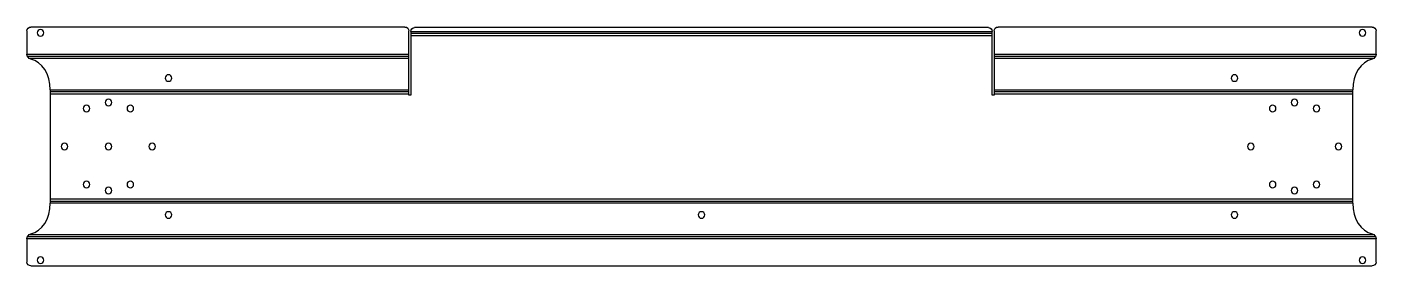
# Model space of a CAD drawing. Header units: millimetres. Extents: x -2 to 694, y 0 to 123.
import ezdxf

# ---------------------------------------------------------------- set-up
doc = ezdxf.new("R2010")
doc.units = ezdxf.units.MM

msp = doc.modelspace()

# ---------------------------------------------------------------- linework, layer by layer
at = {"layer": 'BEND'}
for p, q in [((496, 119.65), (196, 119.65)), ((195, 107.92), (-1.73, 107.92, 0)), ((693.73, 107.92, 0), (497, 107.92)), ((195, 89.65), (10, 89.65)), ((682, 89.65), (497, 89.65)), ((10, 33.39), (682, 33.39)), ((-1.73, 15.13), (693.73, 15.13))]:
    msp.add_line(p, q, dxfattribs=at)
at = {"layer": 'BEND_EXTENT'}
for p, q in [((196, 120.79), (496, 120.79)), ((496, 118.52), (196, 118.52)), ((-2, 109.05), (195, 109.05)), ((195, 106.79), (-0.62, 106.79)), ((497, 109.05), (694, 109.05)), ((692.62, 106.79), (497, 106.79)), ((10, 90.79, 0), (195, 90.79)), ((497, 90.79), (682, 90.79, 0)), ((195, 88.52), (10, 88.52)), ((682, 88.52), (497, 88.52)), ((10, 34.52), (682, 34.52)), ((682, 32.26, 0), (10, 32.26, 0)), ((694, 14), (-2, 14)), ((-0.62, 16.26), (692.62, 16.26))]:
    msp.add_line(p, q, dxfattribs=at)
at = {"layer": 'INTERIOR_PROFILES', "extrusion": (0, 0, -1)}
for centre in [(-5, 120.05), (-687, 120.05), (-71, 96.79), (-621, 96.79), (-40, 84.15), (-652, 84.15), (-28.69, 81.12), (-51.31, 81.12), (-640.69, 81.12), (-663.31, 81.12), (-17.37, 61.52), (-40, 61.52), (-62.63, 61.52), (-629.37, 61.52), (-674.63, 61.52), (-28.69, 41.93), (-51.31, 41.93), (-640.69, 41.93), (-663.31, 41.93), (-40, 38.9), (-652, 38.9), (-71, 26.26), (-346, 26.26), (-621, 26.26), (-5, 3), (-687, 3)]:
    msp.add_circle(centre, 1.7, dxfattribs=at)
at = {"layer": 'OUTER_PROFILES'}
for p, q in [((-2, 121.05), (-2, 109.05)), ((193, 123.05), (0, 123.05)), ((195, 88.02), (195, 121.05)), ((196, 120.79), (196, 88.02)), ((494, 122.79), (198, 122.79)), ((496, 88.02), (496, 120.79)), ((497, 121.05), (497, 88.02)), ((692, 123.05), (499, 123.05)), ((694, 109.05), (694, 121.05)), ((10, 90.79), (10, 32.26)), ((682, 32.26), (682, 90.79)), ((196, 88.02), (195, 88.02)), ((497, 88.02), (496, 88.02)), ((-2, 14), (-2, 2)), ((694, 2), (694, 14)), ((0, 0), (692, 0))]:
    msp.add_line(p, q, dxfattribs=at)
at = {"layer": 'OUTER_PROFILES', "extrusion": (0, 0, -1)}
for centre, radius, start, end in [((0, 121.05), 2, 0, 90), ((-193, 121.05), 2, 90, 180), ((-198, 120.79), 2, 0, 90), ((-494, 120.79), 2, 90, 180), ((-499, 121.05), 2, 0, 90), ((-692, 121.05), 2, 90, 180), ((-0.54, 109.05), 2.54, -77.37329, 0), ((-691.46, 109.05), 2.54, 180, 257.37329), ((-0.54, 14), 2.54, 0, 77.37329), ((-691.46, 14), 2.54, 102.62671, 180), ((0, 2), 2, -90, 0), ((-692, 2), 2, 180, 270)]:
    msp.add_arc(centre, radius, start, end, dxfattribs=at)
at = {"layer": 'OUTER_PROFILES'}
for centre, major_axis, start_param, end_param in [((-2, 90.79), (0, 16), 4.712389, 6.116728), ((694, 90.79), (0, 16), 0.166457, 1.570796), ((-2, 32.26), (0, -16), 0.166457, 1.570796), ((694, 32.26), (0, -16), 4.712389, 6.116728)]:
    msp.add_ellipse(centre, major_axis=major_axis, ratio=0.75, start_param=start_param, end_param=end_param, dxfattribs=at)

doc.saveas('drawing.dxf')
